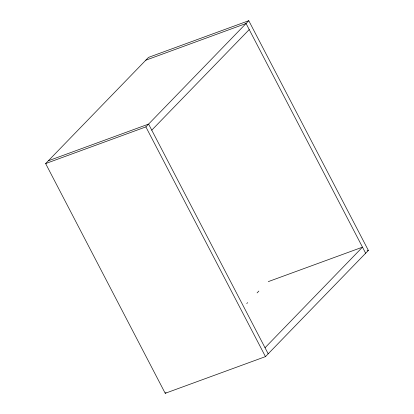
<?xml version="1.0" encoding="UTF-8"?>
<svg xmlns="http://www.w3.org/2000/svg" width="414" height="414" viewBox="0 0 414 414"><rect width="100%" height="100%" fill="white"/><g stroke="black" fill="none" stroke-linecap="round" stroke-linejoin="round"><path stroke-width="0.62" d="M45.633 163.577L148.533 57.38L248.778 20.7L368.367 250.423L265.467 356.62L165.222 393.3L45.633 163.577L145.878 126.896L248.778 20.7M151.762 130.162L249.218 29.58M246.749 303.565L247.65 302.639M257.084 292.905L258.879 291.052M165.222 393.3L165.998 392.498M265.027 347.744L362.483 247.158L268.277 281.629M145.816 60.185L246.061 23.505L365.645 253.228M48.355 160.772L148.6 124.091L268.184 353.815M367.156 250.863L368.367 250.423M145.878 126.896L265.467 356.62"/></g></svg>
